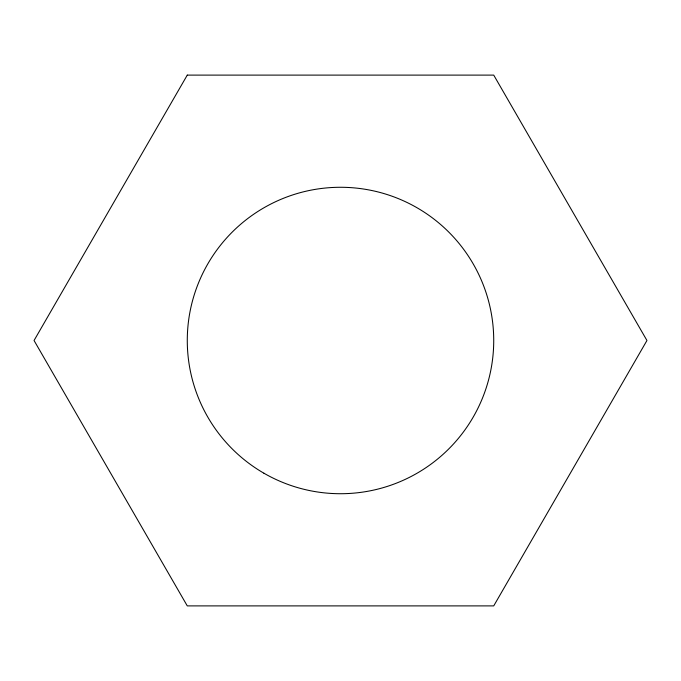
<?xml version="1.0" encoding="UTF-8"?>
<svg xmlns="http://www.w3.org/2000/svg" width="681" height="681" viewBox="0 0 681 681"><rect width="100%" height="100%" fill="white"/><g stroke="black" fill="none" stroke-linecap="round" stroke-linejoin="round"><path stroke-width="1.02" d="M187.275 75.106L34.05 340.5L187.275 605.894L493.725 605.894L646.95 340.5L493.725 75.106L187.275 75.106M263.887 473.193A153.225 153.225 0 0 0 493.725 340.5A153.225 153.225 0 0 0 263.887 207.807A153.225 153.225 0 0 0 263.887 473.193"/></g></svg>
